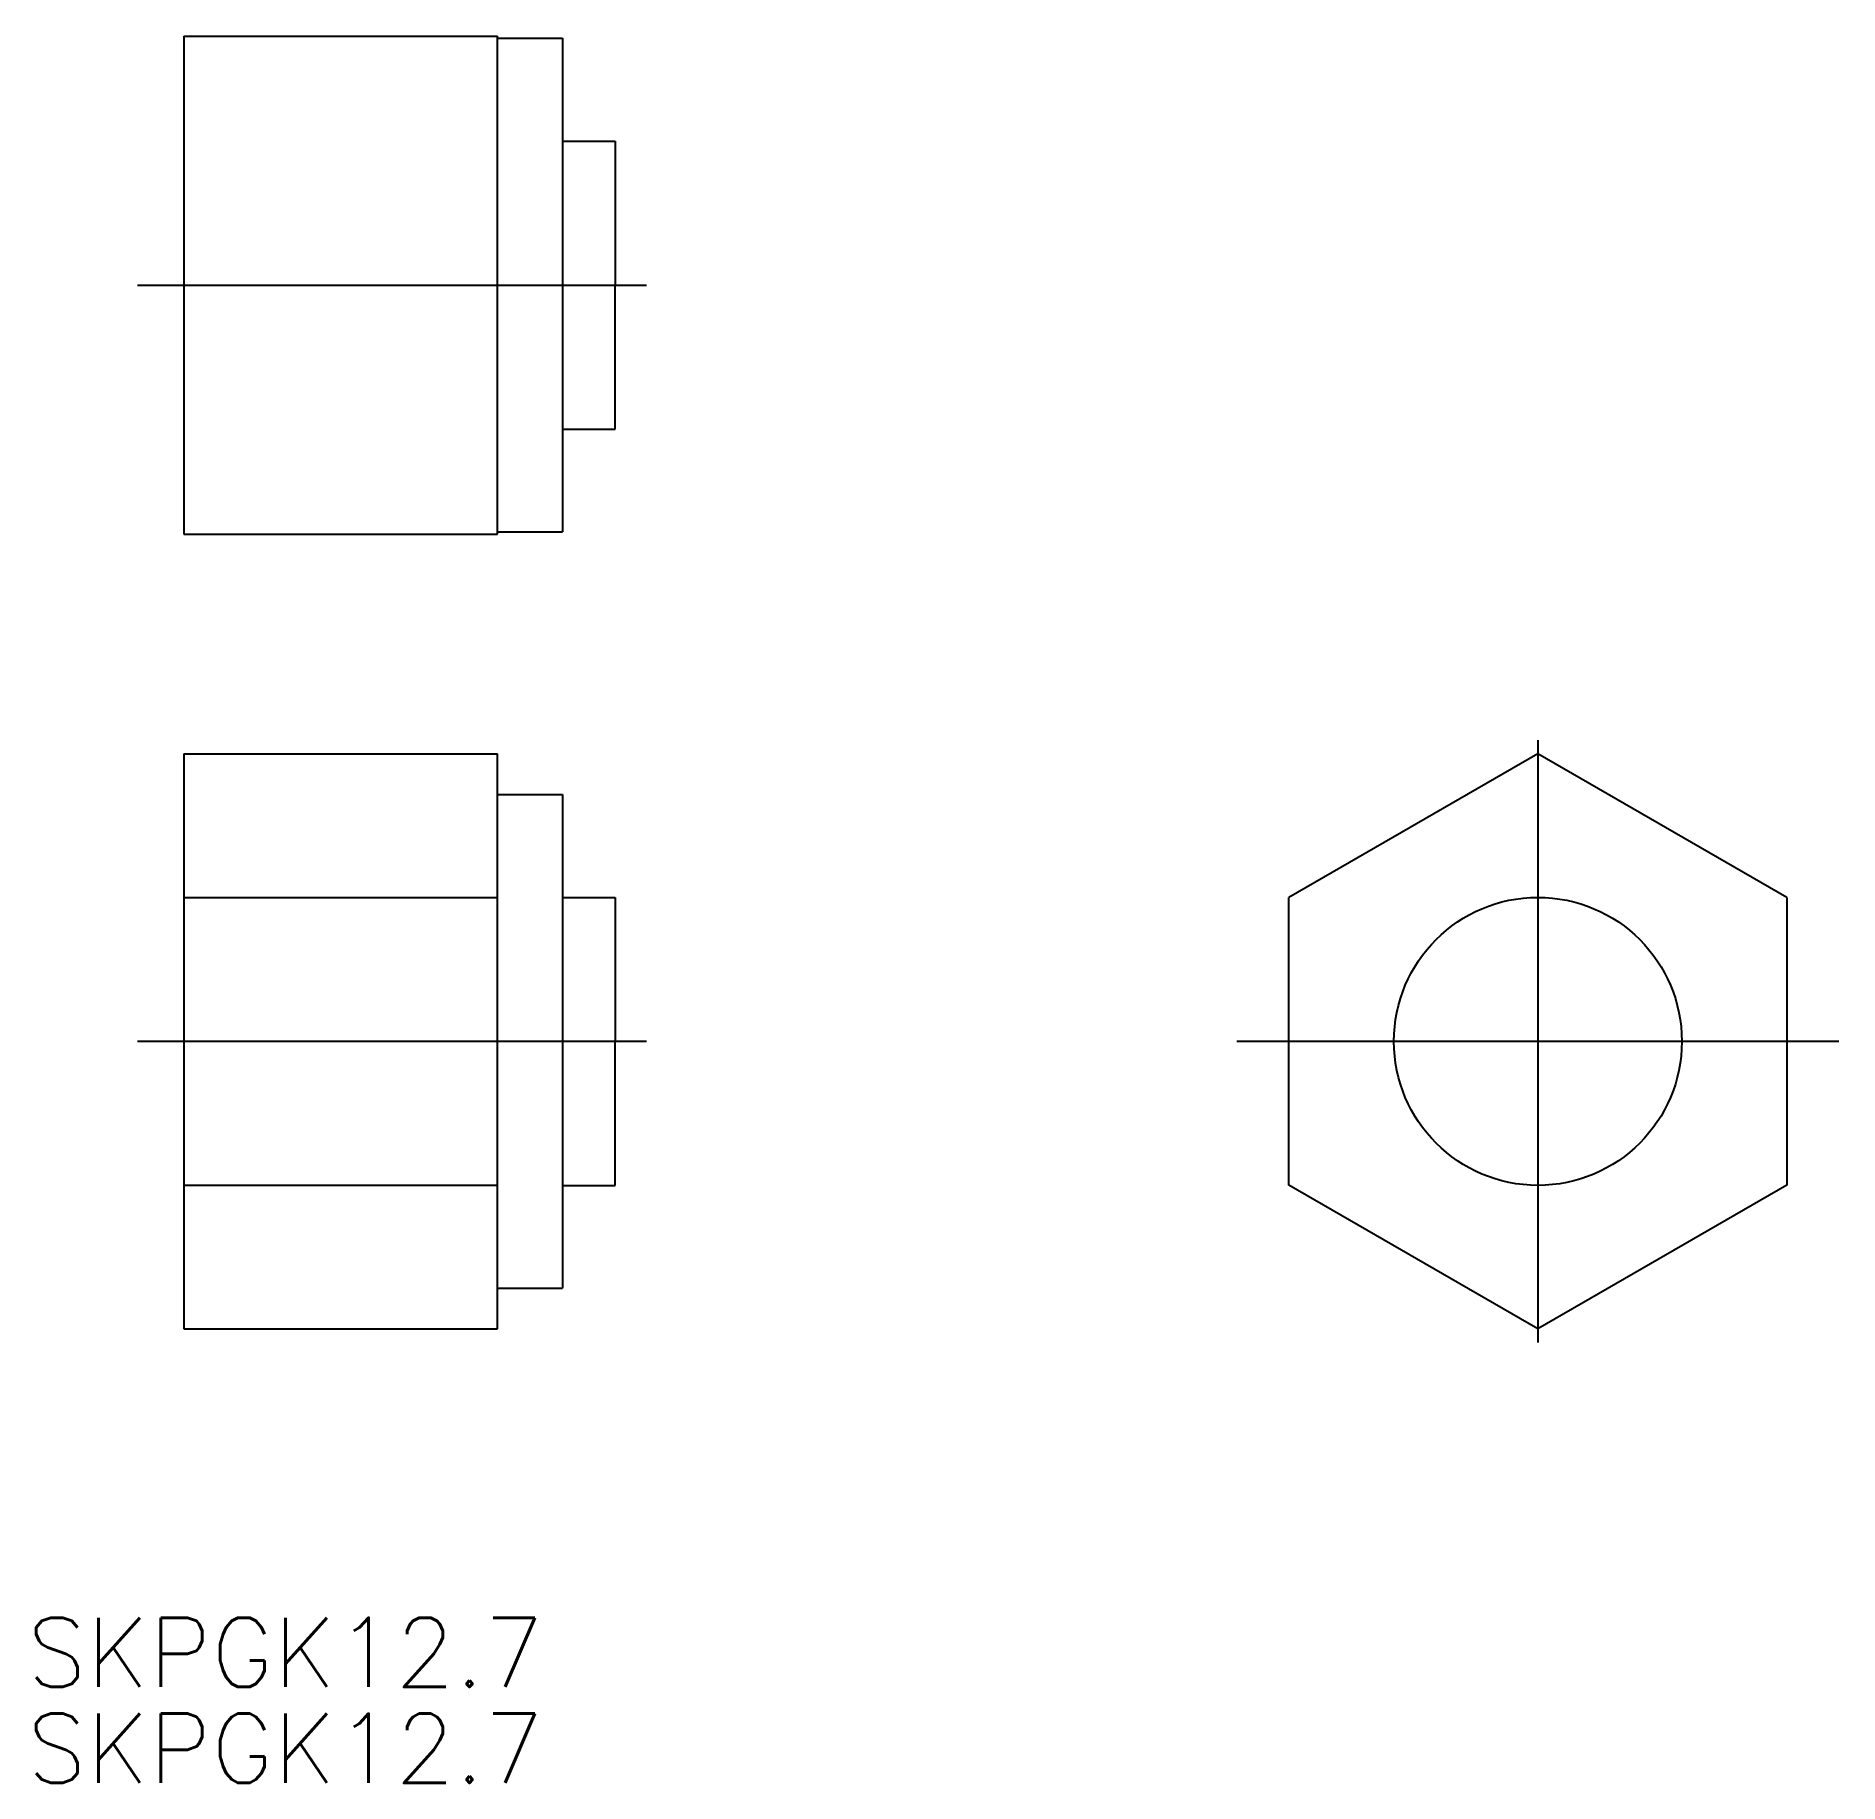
# Model space of a CAD drawing. Extents: x -5.2 to 78.1, y -34.2 to 46.4.
import ezdxf

# ---------------------------------------------------------------- set-up
doc = ezdxf.new("R2010")
doc.units = 0
doc.linetypes.add('CENTER', pattern=[50.8, 31.75, -6.35, 6.35, -6.35])
doc.layers.get('0').update_dxf_attribs({"linetype": 'CONTINUOUS'})
doc.layers.add('CENTER', color=1, linetype='CENTER')
doc.styles.get("Standard").update_dxf_attribs({"font": 'txt.shx', "bigfont": '@extfont2.shx'})

msp = doc.modelspace()

# ---------------------------------------------------------------- linework, layer by layer
at = {"color": 7, "linetype": 'CONTINUOUS'}
for p, q in [((1.594, 46.427), (1.594, 23.427)), ((1.594, 46.427), (16.094, 46.427)), ((16.094, 23.427), (16.094, 46.427)), ((16.094, 46.327), (19.094, 46.327)), ((19.094, 46.327), (19.094, 23.527)), ((19.094, 41.577), (21.524, 41.577)), ((21.524, 41.577), (21.524, 34.927)), ((1.594, 34.927), (16.094, 34.927)), ((21.524, 28.277), (21.524, 34.927)), ((19.094, 28.277), (21.524, 28.277)), ((1.594, 23.427), (16.094, 23.427)), ((16.094, 23.527), (19.094, 23.527)), ((1.594, 13.279), (1.594, -13.279)), ((1.594, 13.279), (16.094, 13.279)), ((16.094, -13.279), (16.094, 13.279)), ((64.153, 13.279), (52.653, 6.64)), ((75.653, 6.64), (64.153, 13.279)), ((16.094, 11.4), (19.094, 11.4)), ((19.094, 11.4), (19.094, -11.4)), ((1.594, 6.64), (16.094, 6.64)), ((19.094, 6.65), (21.524, 6.65)), ((21.524, 6.65), (21.524, 0)), ((52.653, -6.64), (52.653, 6.64)), ((75.653, 6.64), (75.653, -6.64)), ((21.524, -6.65), (21.524, 0)), ((1.594, -6.64), (16.094, -6.64)), ((19.094, -6.65), (21.524, -6.65)), ((64.153, -13.279), (52.653, -6.64)), ((75.653, -6.64), (64.153, -13.279)), ((16.094, -11.4), (19.094, -11.4)), ((1.594, -13.279), (16.094, -13.279))]:
    msp.add_line(p, q, dxfattribs=at)
msp.add_circle((64.153, 0), 6.65, dxfattribs=at)
at = {"layer": 'CENTER', "color": 1, "linetype": 'CENTER'}
for p, q in [((-0.541, 34.927), (22.965, 34.927)), ((64.153, 13.907), (64.153, -13.907)), ((22.965, 0), (-0.541, 0)), ((78.06, 0), (50.246, 0))]:
    msp.add_line(p, q, dxfattribs=at)

# ---------------------------------------------------------------- texts
at = {"color": 7, "linetype": 'CONTINUOUS'}
for p in [(-5.64, -29.817), (-5.64, -34.248)]:
    msp.add_text('SKPGK12.7', height=3.2, dxfattribs=at).set_placement(p)

doc.saveas('drawing.dxf')
